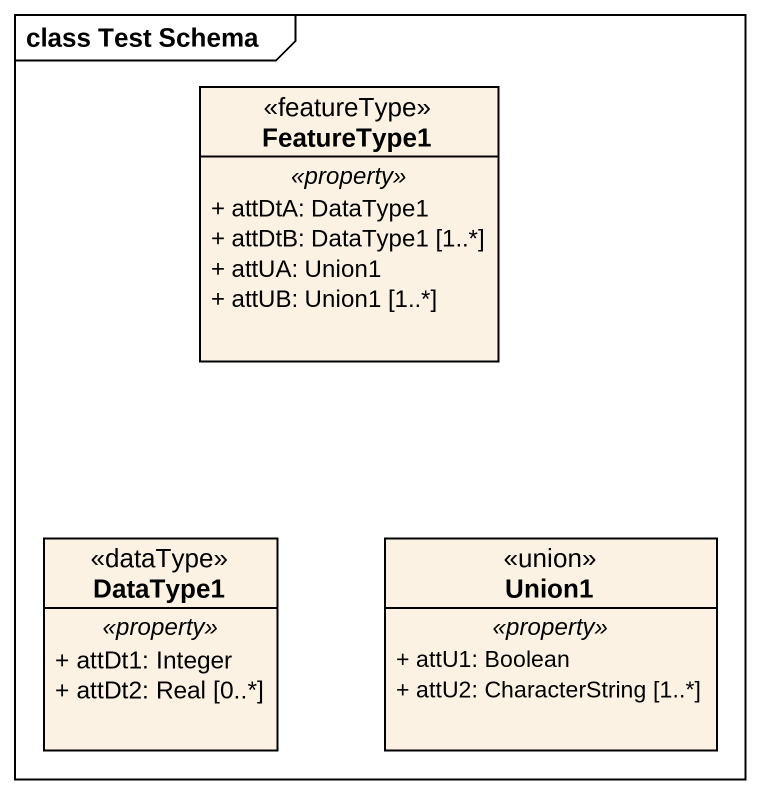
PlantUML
@startuml
mainframe class Test Schema
hide circle
hide empty members
skinparam classAttributeIconSize 0
class FeatureType1 <<featureType>> {
  .. <<property>> ..
  + attDtA: DataType1
  + attDtB: DataType1 [1..*]
  + attUA: Union1
  + attUB: Union1 [1..*]
}
class DataType1 <<dataType>> {
  .. <<property>> ..
  + attDt1: Integer
  + attDt2: Real [0..*]
}
class Union1 <<union>> {
  .. <<property>> ..
  + attU1: Boolean
  + attU2: CharacterString [1..*]
}
@enduml
